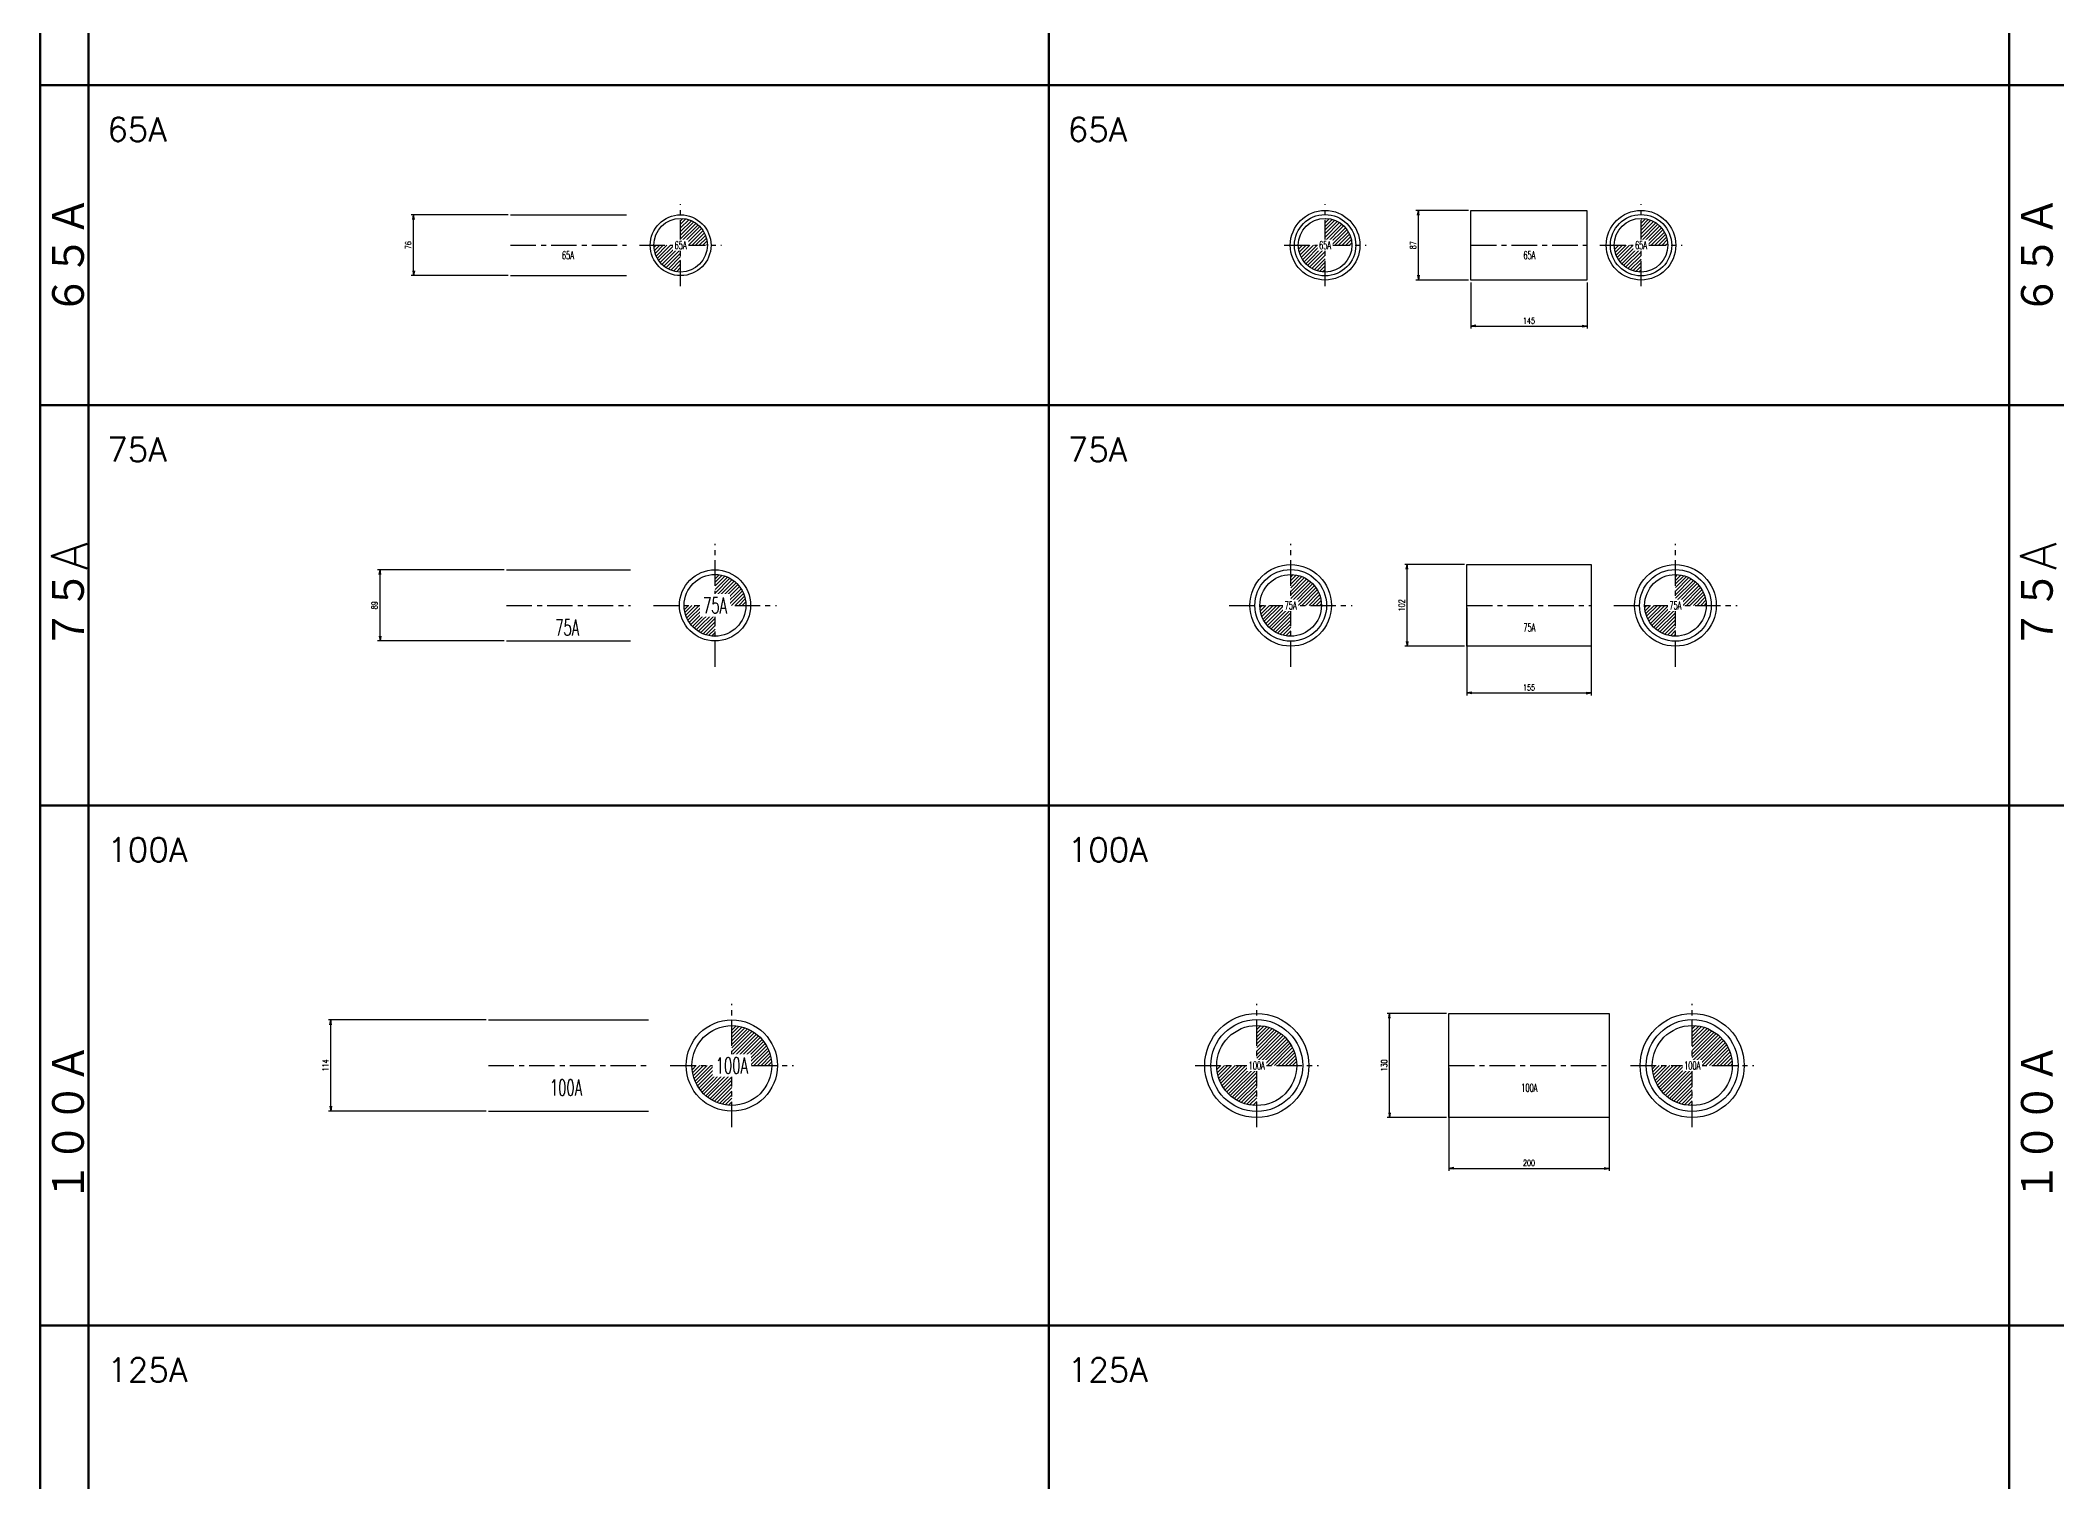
# Model space of a CAD drawing. Header units: millimetres. Extents: x 1711 to 90196, y -23291 to 8516.
# Drawn here: x 2065 to 4585, y -1997 to -196 of the extents above; entities that cross this region are included whole.
import ezdxf

# ---------------------------------------------------------------- set-up
doc = ezdxf.new("R2010")
doc.units = ezdxf.units.MM
doc.header["$PDMODE"] = 35
doc.linetypes.add('CENTER', pattern=[50.8, 31.75, -6.35, 6.35, -6.35])
for name, color, linetype in [('CEN', 2, 'CENTER'), ('寸法', 2, 'Continuous'), ('配管-CVP', 4, 'Continuous'), ('＃配管（PVC)', 21, 'Continuous')]:
    doc.layers.add(name, color=color, linetype=linetype)
doc.layers.add('line', color=153, linetype='Continuous', lineweight=50)
doc.styles.add('kpk', font='romans.shx', dxfattribs={"width": 0.7, "bigfont": 'extfont2.shx'})
doc.styles.get("Standard").update_dxf_attribs({"font": 'romans.shx', "bigfont": 'extfont.shx'})
doc.dimstyles.new('KPK-3', dxfattribs={"dimscale": 3, "dimtxt": 2.5, "dimasz": 2, "dimexe": 1, "dimexo": 1, "dimgap": 1, "dimtad": 3, "dimdec": 1, "dimdsep": 46, "dimtxsty": 'kpk', "dimblk": 'OPEN', "dimcen": 2.5, "dimclrd": 2, "dimclre": 2, "dimclrt": 4, "dimadec": 1, "dimazin": 2, "dimtfac": 1, "dimtdec": 1, "dimtmove": 0, "dimatfit": 2, "dimldrblk": 'OPEN', "dimfxl": 0, "dimlwd": -1, "dimlwe": -1, "dimarcsym": 0})

# ---------------------------------------------------------------- blocks, each defined once
blk = doc.blocks.new('_Open')
at = {"color": 0, "linetype": 'ByBlock', "lineweight": -2}
for p, q in [((-1, 0.17), (0, 0)), ((-1, -0.17), (0, 0)), ((0, 0), (-1, 0))]:
    blk.add_line(p, q, dxfattribs=at)
blk = doc.blocks.new('*D2697')
at = {"layer": 'Defpoints', "color": 0, "transparency": 16777216}
for p in [(3852.9, -495.9), (3997.9, -495.9), (3997.9, -553.4)]:
    blk.add_point(p, dxfattribs=at)
at = {"layer": '寸法', "color": 2, "transparency": 16777216}
for p, q in [((3852.9, -498.9), (3852.9, -556.4)), ((3997.9, -498.9), (3997.9, -556.4)), ((3858.9, -553.4), (3991.9, -553.4))]:
    blk.add_line(p, q, dxfattribs=at)
at = {"layer": '寸法', "color": 2, "transparency": 16777216, "xscale": 6, "yscale": 6, "zscale": 6, "rotation": 180}
blk.add_blockref('_Open', (3852.9, -553.4), dxfattribs=at)
at = {"layer": '寸法', "color": 2, "transparency": 16777216, "xscale": 6, "yscale": 6, "zscale": 6}
blk.add_blockref('_Open', (3997.9, -553.4), dxfattribs=at)
at = {"layer": '寸法', "color": 4, "transparency": 16777216, "insert": (3925.4, -546.7), "char_height": 7.5, "attachment_point": 5, "style": 'kpk', "bg_fill": 3, "box_fill_scale": 1.1, "bg_fill_color": 256, "bg_fill_true_color": 13158600, "bg_fill_transparency": 0}
blk.add_mtext('145', dxfattribs=at)
blk = doc.blocks.new('*D2698')
at = {"layer": 'Defpoints', "color": 0, "transparency": 16777216}
for p in [(3847.9, -902.4), (4002.9, -902.4), (4002.9, -1011.9)]:
    blk.add_point(p, dxfattribs=at)
at = {"layer": '寸法', "color": 2, "transparency": 16777216}
for p, q in [((3847.9, -905.4), (3847.9, -1014.9)), ((4002.9, -905.4), (4002.9, -1014.9)), ((3853.9, -1011.9), (3996.9, -1011.9))]:
    blk.add_line(p, q, dxfattribs=at)
at = {"layer": '寸法', "color": 2, "transparency": 16777216, "xscale": 6, "yscale": 6, "zscale": 6, "rotation": 180}
blk.add_blockref('_Open', (3847.9, -1011.9), dxfattribs=at)
at = {"layer": '寸法', "color": 2, "transparency": 16777216, "xscale": 6, "yscale": 6, "zscale": 6}
blk.add_blockref('_Open', (4002.9, -1011.9), dxfattribs=at)
at = {"layer": '寸法', "color": 4, "transparency": 16777216, "insert": (3925.4, -1005.1), "char_height": 7.5, "attachment_point": 5, "style": 'kpk', "bg_fill": 3, "box_fill_scale": 1.1, "bg_fill_color": 256, "bg_fill_true_color": 13158600, "bg_fill_transparency": 0}
blk.add_mtext('155', dxfattribs=at)
blk = doc.blocks.new('*D2699')
at = {"layer": 'Defpoints', "color": 0, "transparency": 16777216}
for p in [(3825.4, -1477.4), (4025.4, -1477.4), (4025.4, -1606)]:
    blk.add_point(p, dxfattribs=at)
at = {"layer": '寸法', "color": 2, "transparency": 16777216}
for p, q in [((3825.4, -1480.4), (3825.4, -1609)), ((4025.4, -1480.4), (4025.4, -1609)), ((3831.4, -1606), (4019.4, -1606))]:
    blk.add_line(p, q, dxfattribs=at)
at = {"layer": '寸法', "color": 2, "transparency": 16777216, "xscale": 6, "yscale": 6, "zscale": 6, "rotation": 180}
blk.add_blockref('_Open', (3825.4, -1606), dxfattribs=at)
at = {"layer": '寸法', "color": 2, "transparency": 16777216, "xscale": 6, "yscale": 6, "zscale": 6}
blk.add_blockref('_Open', (4025.4, -1606), dxfattribs=at)
at = {"layer": '寸法', "color": 4, "transparency": 16777216, "insert": (3925.4, -1599.2), "char_height": 7.5, "attachment_point": 5, "style": 'kpk', "bg_fill": 3, "box_fill_scale": 1.1, "bg_fill_color": 256, "bg_fill_true_color": 13158600, "bg_fill_transparency": 0}
blk.add_mtext('200', dxfattribs=at)
blk = doc.blocks.new('*D3205')
at = {"layer": 'Defpoints', "color": 0, "transparency": 16777216}
for p in [(2531.8, -414.4), (2652.9, -414.4), (2652.9, -490.4)]:
    blk.add_point(p, dxfattribs=at)
at = {"layer": '寸法', "color": 2, "transparency": 16777216}
for p, q in [((2649.9, -414.4), (2528.8, -414.4)), ((2531.8, -484.4), (2531.8, -420.4)), ((2649.9, -490.4), (2528.8, -490.4))]:
    blk.add_line(p, q, dxfattribs=at)
at = {"layer": '寸法', "color": 2, "transparency": 16777216, "xscale": 6, "yscale": 6, "zscale": 6}
for p, rotation in [((2531.8, -414.4), 90), ((2531.8, -490.4), 270)]:
    blk.add_blockref('_Open', p, dxfattribs=dict(at, rotation=rotation))
at = {"layer": '寸法', "color": 4, "transparency": 16777216, "insert": (2525, -452.4), "char_height": 7.5, "attachment_point": 5, "rotation": 90, "style": 'kpk', "bg_fill": 3, "box_fill_scale": 1.1, "bg_fill_color": 256, "bg_fill_true_color": 13158600, "bg_fill_transparency": 0}
blk.add_mtext('76', dxfattribs=at)
blk = doc.blocks.new('*D3206')
at = {"layer": 'Defpoints', "color": 0, "transparency": 16777216}
for p in [(2489.8, -857.9), (2647.9, -857.9), (2647.9, -946.9)]:
    blk.add_point(p, dxfattribs=at)
at = {"layer": '寸法', "color": 2, "transparency": 16777216}
for p, q in [((2644.9, -857.9), (2486.8, -857.9)), ((2489.8, -940.9), (2489.8, -863.9)), ((2644.9, -946.9), (2486.8, -946.9))]:
    blk.add_line(p, q, dxfattribs=at)
at = {"layer": '寸法', "color": 2, "transparency": 16777216, "xscale": 6, "yscale": 6, "zscale": 6}
for p, rotation in [((2489.8, -857.9), 90), ((2489.8, -946.9), 270)]:
    blk.add_blockref('_Open', p, dxfattribs=dict(at, rotation=rotation))
at = {"layer": '寸法', "color": 4, "transparency": 16777216, "insert": (2483, -902.4), "char_height": 7.5, "attachment_point": 5, "rotation": 90, "style": 'kpk', "bg_fill": 3, "box_fill_scale": 1.1, "bg_fill_color": 256, "bg_fill_true_color": 13158600, "bg_fill_transparency": 0}
blk.add_mtext('89', dxfattribs=at)
blk = doc.blocks.new('*D3207')
at = {"layer": 'Defpoints', "color": 0, "transparency": 16777216}
for p in [(2428.3, -1420.4), (2625.4, -1420.4), (2625.4, -1534.4)]:
    blk.add_point(p, dxfattribs=at)
at = {"layer": '寸法', "color": 2, "transparency": 16777216}
for p, q in [((2622.4, -1420.4), (2425.3, -1420.4)), ((2428.3, -1528.4), (2428.3, -1426.4)), ((2622.4, -1534.4), (2425.3, -1534.4))]:
    blk.add_line(p, q, dxfattribs=at)
at = {"layer": '寸法', "color": 2, "transparency": 16777216, "xscale": 6, "yscale": 6, "zscale": 6}
for p, rotation in [((2428.3, -1420.4), 90), ((2428.3, -1534.4), 270)]:
    blk.add_blockref('_Open', p, dxfattribs=dict(at, rotation=rotation))
at = {"layer": '寸法', "color": 4, "transparency": 16777216, "insert": (2421.6, -1477.4), "char_height": 7.5, "attachment_point": 5, "rotation": 90, "style": 'kpk', "bg_fill": 3, "box_fill_scale": 1.1, "bg_fill_color": 256, "bg_fill_true_color": 13158600, "bg_fill_transparency": 0}
blk.add_mtext('114', dxfattribs=at)
blk = doc.blocks.new('*D2710')
at = {"layer": 'Defpoints', "color": 0, "transparency": 16777216}
for p in [(3787.2, -408.9), (3852.9, -408.9), (3852.9, -495.9)]:
    blk.add_point(p, dxfattribs=at)
at = {"layer": '寸法', "color": 2, "transparency": 16777216}
for p, q in [((3849.9, -408.9), (3784.2, -408.9)), ((3787.2, -489.9), (3787.2, -414.9)), ((3849.9, -495.9), (3784.2, -495.9))]:
    blk.add_line(p, q, dxfattribs=at)
at = {"layer": '寸法', "color": 2, "transparency": 16777216, "xscale": 6, "yscale": 6, "zscale": 6}
for p, rotation in [((3787.2, -408.9), 90), ((3787.2, -495.9), 270)]:
    blk.add_blockref('_Open', p, dxfattribs=dict(at, rotation=rotation))
at = {"layer": '寸法', "color": 4, "transparency": 16777216, "insert": (3780.5, -452.4), "char_height": 7.5, "attachment_point": 5, "rotation": 90, "style": 'kpk', "bg_fill": 3, "box_fill_scale": 1.1, "bg_fill_color": 256, "bg_fill_true_color": 13158600, "bg_fill_transparency": 0}
blk.add_mtext('87', dxfattribs=at)
blk = doc.blocks.new('*D2711')
at = {"layer": 'Defpoints', "color": 0, "transparency": 16777216}
for p in [(3773.1, -851.4), (3847.9, -851.4), (3847.9, -953.4)]:
    blk.add_point(p, dxfattribs=at)
at = {"layer": '寸法', "color": 2, "transparency": 16777216}
for p, q in [((3844.9, -851.4), (3770.1, -851.4)), ((3773.1, -947.4), (3773.1, -857.4)), ((3844.9, -953.4), (3770.1, -953.4))]:
    blk.add_line(p, q, dxfattribs=at)
at = {"layer": '寸法', "color": 2, "transparency": 16777216, "xscale": 6, "yscale": 6, "zscale": 6}
for p, rotation in [((3773.1, -851.4), 90), ((3773.1, -953.4), 270)]:
    blk.add_blockref('_Open', p, dxfattribs=dict(at, rotation=rotation))
at = {"layer": '寸法', "color": 4, "transparency": 16777216, "insert": (3766.3, -902.4), "char_height": 7.5, "attachment_point": 5, "rotation": 90, "style": 'kpk', "bg_fill": 3, "box_fill_scale": 1.1, "bg_fill_color": 256, "bg_fill_true_color": 13158600, "bg_fill_transparency": 0}
blk.add_mtext('102', dxfattribs=at)
blk = doc.blocks.new('*D2712')
at = {"layer": 'Defpoints', "color": 0, "transparency": 16777216}
for p in [(3751.1, -1412.4), (3825.4, -1412.4), (3825.4, -1542.4)]:
    blk.add_point(p, dxfattribs=at)
at = {"layer": '寸法', "color": 2, "transparency": 16777216}
for p, q in [((3822.4, -1412.4), (3748.1, -1412.4)), ((3751.1, -1536.4), (3751.1, -1418.4)), ((3822.4, -1542.4), (3748.1, -1542.4))]:
    blk.add_line(p, q, dxfattribs=at)
at = {"layer": '寸法', "color": 2, "transparency": 16777216, "xscale": 6, "yscale": 6, "zscale": 6}
for p, rotation in [((3751.1, -1412.4), 90), ((3751.1, -1542.4), 270)]:
    blk.add_blockref('_Open', p, dxfattribs=dict(at, rotation=rotation))
at = {"layer": '寸法', "color": 4, "transparency": 16777216, "insert": (3744.4, -1477.4), "char_height": 7.5, "attachment_point": 5, "rotation": 90, "style": 'kpk', "bg_fill": 3, "box_fill_scale": 1.1, "bg_fill_color": 256, "bg_fill_true_color": 13158600, "bg_fill_transparency": 0}
blk.add_mtext('130', dxfattribs=at)
blk = doc.blocks.new('A$C1A194D1E')
at = {"layer": '＃配管（PVC)'}
h = blk.add_hatch(dxfattribs=at)
h.set_pattern_fill('ANSI31', color=252)
h.paths.add_polyline_path([(0, 0), (-33.5, 0, 0.414213562), (0, -33.5)])
h.paths.add_polyline_path([(0, 33.5), (0, 0), (33.5, 0, 0.414213562)])
at = {"layer": '＃配管（PVC)', "color": 2, "linetype": 'CENTER'}
for p, q in [((0, -51.3216), (0, 51.3216)), ((-51.3216, 0), (51.3216, 0))]:
    blk.add_line(p, q, dxfattribs=at)
at = {"layer": '＃配管（PVC)', "color": 0, "linetype": 'ByBlock'}
for radius in [43.5, 38.3, 33.5]:
    blk.add_circle((0, 0), radius, dxfattribs=at)
at = {"layer": 'Defpoints', "color": 6, "linetype": 'ByBlock', "insert": (0, 0), "char_height": 10, "attachment_point": 5, "style": 'kpk', "bg_fill": 3, "box_fill_scale": 1.2, "bg_fill_color": 256, "bg_fill_transparency": 0}
blk.add_mtext('{\\W0.6;65A}', dxfattribs=at)
blk = doc.blocks.new('A$C3C5D7D8B')
at = {"layer": '＃配管（PVC)', "color": 2, "linetype": 'CENTER'}
blk.add_line((0, 0), (145, 0), dxfattribs=at)
at = {"layer": '＃配管（PVC)', "color": 0, "linetype": 'ByBlock'}
blk.add_lwpolyline([(0, 43.5), (145, 43.5), (145, -43.5), (0, -43.5)], close=True, dxfattribs=at)
at = {"layer": 'Defpoints', "color": 6, "linetype": 'ByBlock', "insert": (73, -12.5), "char_height": 10, "attachment_point": 5, "style": 'kpk', "bg_fill": 3, "box_fill_scale": 1.2, "bg_fill_color": 256, "bg_fill_transparency": 0}
blk.add_mtext('{\\W0.6;65A}', dxfattribs=at)
blk = doc.blocks.new('A$C4EDA39A2')
h = blk.add_hatch()
h.set_pattern_fill('ANSI31', color=252)
h.paths.add_polyline_path([(0, 0), (-38.5, 0, 0.414214), (0, -38.5)])
h.paths.add_polyline_path([(0, 38.5), (0, 0), (38.5, 0, 0.414214)])
h.paths.add_polyline_path([(-10.2, -7.5), (10.2, -7.5), (10.2, 7.5), (-10.2, 7.5)], flags=9)
at = {"layer": '＃配管（PVC)', "color": 2, "linetype": 'CENTER'}
for p, q in [((0, -77), (0, 77)), ((-77, 0), (77, 0))]:
    blk.add_line(p, q, dxfattribs=at)
at = {"layer": '＃配管（PVC)', "color": 0, "linetype": 'ByBlock'}
for radius in [51, 44.8, 38.5]:
    blk.add_circle((0, 0), radius, dxfattribs=at)
at = {"layer": 'Defpoints', "color": 6, "linetype": 'ByBlock', "insert": (0, 0), "char_height": 10, "attachment_point": 5, "style": 'kpk', "bg_fill": 3, "box_fill_scale": 1.2, "bg_fill_color": 256, "bg_fill_transparency": 0}
blk.add_mtext('{\\W0.6;75A}', dxfattribs=at)
blk = doc.blocks.new('A$C6D84505B')
at = {"layer": '＃配管（PVC)', "color": 2, "linetype": 'CENTER'}
blk.add_line((0, 0), (155, 0), dxfattribs=at)
at = {"layer": '＃配管（PVC)', "color": 0, "linetype": 'ByBlock'}
blk.add_lwpolyline([(0, 51), (155, 51), (155, -51), (0, -51)], close=True, dxfattribs=at)
at = {"layer": 'Defpoints', "color": 6, "linetype": 'ByBlock', "insert": (78, -27.7), "char_height": 10, "attachment_point": 5, "style": 'kpk', "bg_fill": 3, "box_fill_scale": 1.2, "bg_fill_color": 256, "bg_fill_transparency": 0}
blk.add_mtext('{\\W0.6;75A}', dxfattribs=at)
blk = doc.blocks.new('A$C7B713004')
at = {"layer": '＃配管（PVC)'}
h = blk.add_hatch(dxfattribs=at)
h.set_pattern_fill('ANSI31', color=252)
h.set_pattern_definition([(45, (-3585.2286, 1477.4323), (-2.245064, 2.245064), [])])
h.paths.add_polyline_path([(0, 0), (-50, 0, 0.414214), (0, -50)])
h.paths.add_polyline_path([(0, 50), (0, 0), (50, 0, 0.414214)])
h.paths.add_polyline_path([(-12.6, -7.5), (12.6, -7.5), (12.6, 7.5), (-12.6, 7.5)], flags=9)
at = {"layer": '＃配管（PVC)', "color": 2, "linetype": 'CENTER'}
for p, q in [((0, -77), (0, 77)), ((-77, 0), (77, 0))]:
    blk.add_line(p, q, dxfattribs=at)
at = {"layer": '＃配管（PVC)', "color": 0, "linetype": 'ByBlock'}
for radius in [65, 57.4, 50]:
    blk.add_circle((0, 0), radius, dxfattribs=at)
at = {"layer": 'Defpoints', "color": 6, "linetype": 'ByBlock', "insert": (0, 0), "char_height": 10, "attachment_point": 5, "style": 'kpk', "bg_fill": 3, "box_fill_scale": 1.2, "bg_fill_color": 256, "bg_fill_transparency": 0}
blk.add_mtext('{\\W0.6;100A}', dxfattribs=at)
blk = doc.blocks.new('A$C63703C43')
at = {"layer": '＃配管（PVC)', "color": 2, "linetype": 'CENTER'}
blk.add_line((0, 0), (200, 0), dxfattribs=at)
at = {"layer": '＃配管（PVC)', "color": 0, "linetype": 'ByBlock'}
blk.add_lwpolyline([(0, 65), (200, 65), (200, -65), (0, -65)], close=True, dxfattribs=at)
at = {"layer": 'Defpoints', "color": 6, "linetype": 'ByBlock', "insert": (100.5, -27.7), "char_height": 10, "attachment_point": 5, "style": 'kpk', "bg_fill": 3, "box_fill_scale": 1.2, "bg_fill_color": 256, "bg_fill_transparency": 0}
blk.add_mtext('{\\W0.6;100A}', dxfattribs=at)
blk = doc.blocks.new('A$C0A313CC4')
at = {"layer": '＃配管（PVC)'}
h = blk.add_hatch(dxfattribs=at)
h.set_pattern_fill('ANSI31', color=252)
h.set_pattern_definition([(45, (-2929.3602, 1477.4323), (-2.245064, 2.245064), [])])
h.paths.add_polyline_path([(0, 0), (-49.9, 0, 0.414214), (0, -49.9)])
h.paths.add_polyline_path([(0, 49.9), (0, 0), (49.9, 0, 0.414214)])
h.paths.add_polyline_path([(-25.3, -15), (25.3, -15), (25.3, 15), (-25.3, 15)], flags=9)
at = {"layer": '＃配管（PVC)', "color": 2, "linetype": 'CENTER'}
for p, q in [((0, -77), (0, 77)), ((-77, 0), (77, 0))]:
    blk.add_line(p, q, dxfattribs=at)
at = {"layer": '＃配管（PVC)', "color": 0, "linetype": 'ByBlock'}
for radius in [57, 49.9]:
    blk.add_circle((0, 0), radius, dxfattribs=at)
at = {"layer": 'Defpoints', "color": 6, "linetype": 'ByBlock', "insert": (0, 0), "char_height": 20, "attachment_point": 5, "style": 'kpk', "bg_fill": 3, "box_fill_scale": 1.2, "bg_fill_color": 256, "bg_fill_transparency": 0}
blk.add_mtext('{\\W0.6;100A}', dxfattribs=at)
blk = doc.blocks.new('A$C3E756124')
at = {"layer": '＃配管（PVC)'}
h = blk.add_hatch(dxfattribs=at)
h.set_pattern_fill('ANSI31', color=252)
h.set_pattern_definition([(45, (-2908.3602, 902.4323), (-2.245064, 2.245064), [])])
h.paths.add_polyline_path([(0, 0), (-38.6, 0, 0.414214), (0, -38.6)])
h.paths.add_polyline_path([(0, 38.6), (0, 0), (38.6, 0, 0.414214)])
h.paths.add_polyline_path([(-20.4, -15), (20.4, -15), (20.4, 15), (-20.4, 15)], flags=9)
at = {"layer": '＃配管（PVC)', "color": 2, "linetype": 'CENTER'}
for p, q in [((0, -77), (0, 77)), ((-77, 0), (77, 0))]:
    blk.add_line(p, q, dxfattribs=at)
at = {"layer": '＃配管（PVC)', "color": 0, "linetype": 'ByBlock'}
for radius in [44.5, 38.6]:
    blk.add_circle((0, 0), radius, dxfattribs=at)
at = {"layer": 'Defpoints', "color": 6, "linetype": 'ByBlock', "insert": (0, 0), "char_height": 20, "attachment_point": 5, "style": 'kpk', "bg_fill": 3, "box_fill_scale": 1.2, "bg_fill_color": 256, "bg_fill_transparency": 0}
blk.add_mtext('{\\W0.6;75A}', dxfattribs=at)
blk = doc.blocks.new('A$C25DB7001')
at = {"layer": '＃配管（PVC)'}
h = blk.add_hatch(dxfattribs=at)
h.set_pattern_fill('ANSI31', color=252)
h.set_pattern_definition([(45, (-2865.3602, 452.4323), (-2.245064, 2.245064), [])])
h.paths.add_polyline_path([(0, 0), (-33.5, 0, 0.414214), (0, -33.5)])
h.paths.add_polyline_path([(0, 33.5), (0, 0), (33.5, 0, 0.414214)])
h.paths.add_polyline_path([(-10.1, -7.5), (10.1, -7.5), (10.1, 7.5), (-10.1, 7.5)], flags=9)
at = {"layer": '＃配管（PVC)', "color": 2, "linetype": 'CENTER'}
for p, q in [((0, -51.3), (0, 51.3)), ((-51.3, 0), (51.3, 0))]:
    blk.add_line(p, q, dxfattribs=at)
at = {"layer": '＃配管（PVC)', "color": 0, "linetype": 'ByBlock'}
for radius in [38, 33.5]:
    blk.add_circle((0, 0), radius, dxfattribs=at)
at = {"layer": 'Defpoints', "color": 6, "linetype": 'ByBlock', "insert": (0, 0), "char_height": 10, "attachment_point": 5, "style": 'kpk', "bg_fill": 3, "box_fill_scale": 1.2, "bg_fill_color": 256, "bg_fill_transparency": 0}
blk.add_mtext('{\\W0.6;65A}', dxfattribs=at)
blk = doc.blocks.new('A$Cdf689383')
at = {"layer": 'line'}
blk.add_line((60, 0), (60, -7210), dxfattribs=at)
for points in [[(2520, -160), (2460, 0), (14020, 0), (14020, -7210), (2460, -7210), (2460, 0), (1260, 0), (1260, -7210)], [(0, 0), (0, -7210), (1260, -7210), (2460, -7210), (2460, 0)], [(0, -1860), (1260, -1860), (2460, -1860), (14020, -1860)], [(0, -2260), (1260, -2260), (2460, -2260), (14020, -2260)], [(0, -2760), (1260, -2760), (2460, -2760), (14020, -2760)], [(0, -3410), (1260, -3410), (2460, -3410), (14020, -3410)]]:
    blk.add_lwpolyline(points, dxfattribs=at)
at = {"layer": 'line', "char_height": 30, "attachment_point": 4}
for s, insert in [('65A', (83.6, -1915.3)), ('65A', (1283.6, -1915.3)), ('75A', (83.6, -2315.3)), ('75A', (1283.6, -2315.3)), ('100A', (83.6, -2815.3)), ('100A', (1283.6, -2815.3)), ('125A', (83.6, -3465.3)), ('125A', (1283.6, -3465.3))]:
    blk.add_mtext(s, dxfattribs=dict(at, insert=insert))
at = {"layer": 'line', "char_height": 45, "attachment_point": 5, "rotation": 90}
for s, insert in [('６５Ａ', (36.2, -2073)), ('６５Ａ', (2496.2, -2073)), ('７５A', (36.2, -2498)), ('７５A', (2496.2, -2498)), ('１００Ａ', (36.2, -3156.3)), ('１００Ａ', (2496.2, -3156.3))]:
    blk.add_mtext(s, dxfattribs=dict(at, insert=insert))

msp = doc.modelspace()

# ---------------------------------------------------------------- linework, layer by layer
at = {"layer": 'CEN'}
for p, q in [((2652.8602, -452.4323), (2797.8602, -452.4323)), ((2647.8602, -902.4323), (2802.8602, -902.4323)), ((2625.3602, -1477.4323), (2825.3602, -1477.4323))]:
    msp.add_line(p, q, dxfattribs=at)
at = {"layer": '配管-CVP', "linetype": 'ByBlock'}
for p, q in [((2652.8602, -414.4323), (2797.8602, -414.4323)), ((2652.8602, -490.4323), (2797.8602, -490.4323)), ((2647.8602, -857.9323), (2802.8602, -857.9323)), ((2647.8602, -946.9323), (2802.8602, -946.9323)), ((2625.3602, -1420.4323), (2825.3602, -1420.4323)), ((2625.3602, -1534.4323), (2825.3602, -1534.4323))]:
    msp.add_line(p, q, dxfattribs=at)

# ---------------------------------------------------------------- block references
at = {"layer": '配管-CVP'}
for name, p in [('A$C25DB7001', (2865.3602, -452.4323)), ('A$C1A194D1E', (3670.6147, -452.4323)), ('A$C1A194D1E', (4065.3602, -452.4323)), ('A$C3E756124', (2908.3602, -902.4323)), ('A$C4EDA39A2', (3627.6147, -902.4323)), ('A$C4EDA39A2', (4108.3602, -902.4323)), ('A$C0A313CC4', (2929.3602, -1477.4323)), ('A$C7B713004', (3585.2286, -1477.4323)), ('A$C7B713004', (4129.3602, -1477.4323))]:
    msp.add_blockref(name, p, dxfattribs=at)

# ---------------------------------------------------------------- texts
at = {"layer": 'Defpoints', "color": 6, "linetype": 'ByBlock', "style": 'kpk', "width": 0.6}
for s, height, p in [('65A', 10, (2717.0971, -469.9026)), ('75A', 20, (2708.6686, -940.0926)), ('100A', 20, (2702.0971, -1515.0926))]:
    msp.add_text(s, height=height, dxfattribs=at).set_placement(p)

# ---------------------------------------------------------------- dimensions: what is measured, and where the dimension line sits
at = {"layer": '寸法'}
for base, p1, p2, picture, middle in [((3997.8602, -553.4469), (3852.8602, -495.9323), (3997.8602, -495.9323), '*D2697', (3925.3602, -546.6969)), ((4002.8602, -1011.8835), (3847.8602, -902.4323), (4002.8602, -902.4323), '*D2698', (3925.3602, -1005.1335)), ((4025.3602, -1605.9942), (3825.3602, -1477.4323), (4025.3602, -1477.4323), '*D2699', (3925.3602, -1599.2442))]:
    dim = msp.add_linear_dim(base=base, p1=p1, p2=p2, dimstyle='KPK-3', dxfattribs=at)
    dim.commit()
    dim.dimension.update_dxf_attribs({"geometry": picture, "text_midpoint": middle})

# ---------------------------------------------------------------- next in the draw order: dimensions: what is measured, and where the dimension line sits
for base, p1, p2, picture, middle in [((2531.7774, -414.4323), (2652.8602, -490.4323), (2652.8602, -414.4323), '*D3205', (2525.0274, -452.4323)), ((3787.2163, -408.9323), (3852.8602, -495.9323), (3852.8602, -408.9323), '*D2710', (3780.4663, -452.4323)), ((3773.0878, -851.4323), (3847.8602, -953.4323), (3847.8602, -851.4323), '*D2711', (3766.3378, -902.4323)), ((2489.7568, -857.9323), (2647.8602, -946.9323), (2647.8602, -857.9323), '*D3206', (2483.0068, -902.4323)), ((2428.3148, -1420.4323), (2625.3602, -1534.4323), (2625.3602, -1420.4323), '*D3207', (2421.5648, -1477.4323)), ((3751.1039, -1412.4323), (3825.3602, -1542.4323), (3825.3602, -1412.4323), '*D2712', (3744.3539, -1477.4323))]:
    dim = msp.add_linear_dim(base=base, p1=p1, p2=p2, angle=90, dimstyle='KPK-3', dxfattribs=at)
    dim.commit()
    dim.dimension.update_dxf_attribs({"geometry": picture, "text_midpoint": middle})

# ---------------------------------------------------------------- next in the draw order: block references
at = {"layer": '配管-CVP'}
for name, p in [('A$C3C5D7D8B', (3852.8602, -452.4323)), ('A$C6D84505B', (3847.8602, -902.4323)), ('A$C63703C43', (3825.3602, -1477.4323))]:
    msp.add_blockref(name, p, dxfattribs=at)

# ---------------------------------------------------------------- next in the draw order: block references
at = {"layer": 'line', "linetype": 'ByBlock'}
msp.add_blockref('A$Cdf689383', (2065.3602, 1607.5677), dxfattribs=at)

doc.saveas('drawing.dxf')
